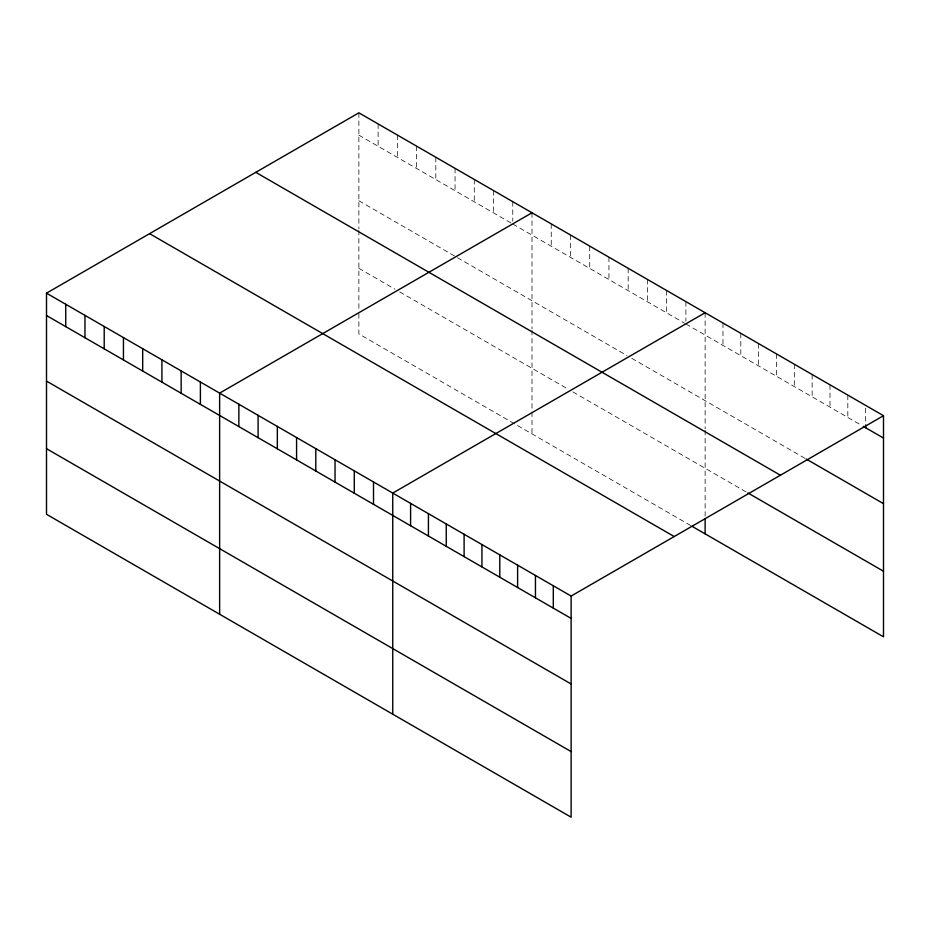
<?xml version="1.0" encoding="UTF-8"?>
<svg xmlns="http://www.w3.org/2000/svg" width="930" height="930" viewBox="0 0 930 930"><rect width="100%" height="100%" fill="white"/><g stroke="black" fill="none" stroke-linecap="round" stroke-linejoin="round"><path stroke-width="0.7" stroke-dasharray="4.65 3.49" d="M358.875 112.821L358.875 228.919M358.875 135.164L511.558 223.316M512.767 224.014L684.689 323.268M685.887 323.966L862.098 425.696M358.875 200.764L455.061 256.285M457.455 257.68L626.983 355.551M631.784 358.329L806.205 459.025M358.875 268.34L394.948 289.172M399.749 291.939L568.067 389.124M572.88 391.902L746.744 492.284M690.699 525.52L358.875 333.94L358.875 312.073M865.667 408.212L865.667 423.569M847.823 395.111L847.823 417.454M829.99 384.822L829.99 407.154M812.146 374.523L812.146 396.854M794.313 364.223L794.313 386.566M776.48 353.923L776.48 376.266M758.636 343.623L758.636 365.967M740.803 333.324L740.803 355.667M722.97 323.024L722.97 345.367M705.126 312.724L705.126 428.823M705.126 430.23L705.126 516.08M685.887 301.622L685.887 321.175M666.659 290.52L666.659 312.864M647.419 279.407L647.419 301.75M628.18 268.305L628.18 290.648M608.941 257.203L608.941 279.546M589.713 246.09L589.713 268.433M570.474 234.988L570.474 257.331M551.234 223.886L551.234 246.218M532.007 212.772L532.007 328.871M532.007 330.278L532.007 410.665M532.007 412.025L532.007 433.892M512.767 201.671L512.767 221.224M493.528 190.569L493.528 212.9M474.288 179.455L474.288 201.798M455.061 168.353L455.061 190.697M435.821 157.251L435.821 179.583M416.582 146.138L416.582 168.481M397.343 135.036L397.343 157.379M378.115 123.934L378.115 146.266M358.875 230.326L358.875 310.713"/><path stroke-width="1.4" d="M46.5 293.171L571.125 596.06L571.125 817.179L46.5 514.29L46.5 293.171L358.875 112.821L883.5 415.71L883.5 636.829L691.897 526.217M532.007 212.772L219.631 393.123L219.631 614.242M705.126 312.724L392.751 493.074L392.751 714.194M571.125 596.06L883.5 415.71M863.284 426.382L883.5 438.053M806.205 459.025L883.5 503.653M255.797 172.341L780.421 475.23M747.941 492.97L883.5 571.229M149.579 233.651L674.204 536.54M46.5 315.514L571.125 618.404M46.5 381.102L571.125 683.992M46.5 448.69L571.125 751.58M865.667 424.964L865.667 427.754M705.126 518.812L705.126 533.843M553.292 585.761L553.292 608.104M535.448 575.461L535.448 597.804M517.615 565.161L517.615 587.504M499.782 554.861L499.782 577.205M481.938 544.573L481.938 566.905M464.105 534.273L464.105 556.617M446.261 523.974L446.261 546.317M428.428 513.674L428.428 536.017M410.595 503.374L410.595 525.717M373.511 481.973L373.511 504.316M354.284 470.871L354.284 493.202M335.044 459.757L335.044 482.1M315.805 448.655L315.805 470.999M296.577 437.553L296.577 459.885M277.338 426.44L277.338 448.783M258.098 415.338L258.098 437.681M238.859 404.225L238.859 426.568M200.392 382.021L200.392 404.364M181.152 370.907L181.152 393.25M161.913 359.805L161.913 382.149M142.685 348.704L142.685 371.047M123.446 337.59L123.446 359.933M104.207 326.488L104.207 348.831M84.967 315.386L84.967 337.718M65.739 304.273L65.739 326.616"/></g></svg>
